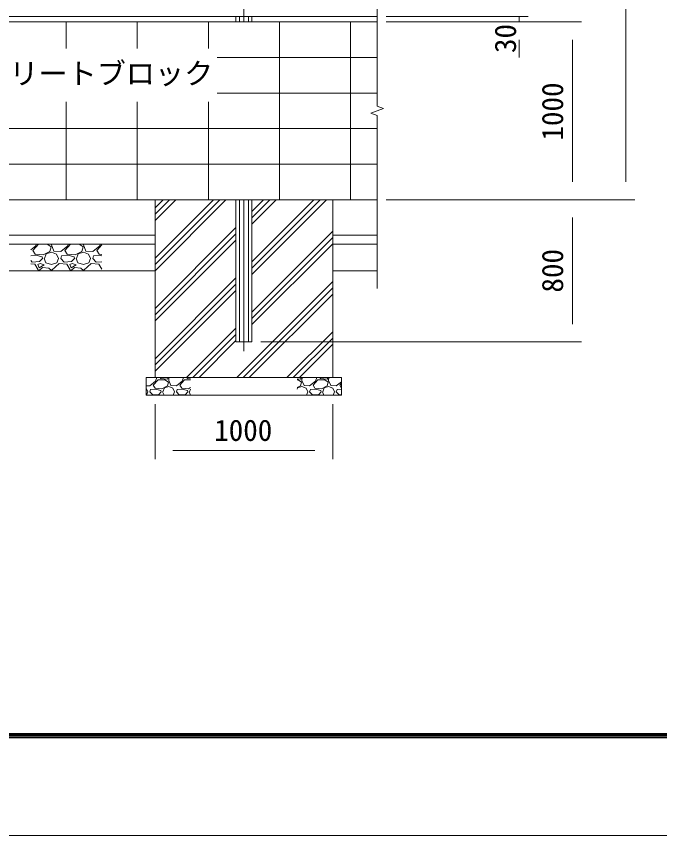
# Model space of a CAD drawing. Units: millimetres, scale not verified. Extents: x -10500 to 10500, y -7425 to 7425.
# Drawn here: x -6204 to -2583, y -7425 to -2816 of the extents above; entities that cross this region are included whole.
import ezdxf
from ezdxf.enums import TextEntityAlignment as Align

# ---------------------------------------------------------------- set-up
doc = ezdxf.new("R2010")
doc.units = ezdxf.units.MM
doc.header["$LTSCALE"] = 50
doc.linetypes.add('USER1', pattern=[50.8, 31.75, -6.35, 6.35, -6.35])
for name, color, linetype, lineweight in [('0-0_D-DCR-HCH', 7, 'Continuous', 9), ('0-1_D-STR1', 1, 'Continuous', 18), ('0-2_D-STR-DIM', 7, 'Continuous', 9), ('0-4_D-STR4', 7, 'Continuous', 9), ('0-5_D-BGD', 7, 'Continuous', 9), ('0-7_D-BMK', 2, 'USER1', 13), ('0-8_D-STR-TXT', 7, 'Continuous', 9), ('0-B_D-TTL', 7, 'Continuous', 9)]:
    doc.layers.add(name, color=color, linetype=linetype, lineweight=lineweight)
doc.styles.add('ＭＳ ゴシック', font='')
doc.styles.get('ＭＳ ゴシック').set_extended_font_data('MS Gothic')

msp = doc.modelspace()

# ---------------------------------------------------------------- linework, layer by layer
at = {"layer": '0-0_D-DCR-HCH'}
for p, q in [((-5422.99, -3964.12), (-5306.8, -3847.93)), ((-5422.99, -4246.97), (-5023.95, -3847.93)), ((-5422.99, -3928.77), (-5342.15, -3847.93)), ((-5422.99, -4211.61), (-5059.31, -3847.93)), ((-5422.99, -3893.41), (-5377.51, -3847.93)), ((-5422.99, -4176.26), (-5094.66, -3847.93)), ((-4877.99, -3984.81), (-4741.11, -3847.93)), ((-4877.99, -4267.65), (-4458.27, -3847.93)), ((-4877.99, -3949.45), (-4776.47, -3847.93)), ((-4877.99, -4232.3), (-4493.62, -3847.93)), ((-4877.99, -3914.1), (-4811.82, -3847.93)), ((-4877.99, -4196.94), (-4528.98, -3847.93)), ((-5422.99, -4459.1), (-4967.99, -4004.1)), ((-5422.99, -4494.45), (-4967.99, -4039.45)), ((-4877.99, -4479.78), (-4422.99, -4024.78)), ((-6110.82, -4132.93), (-6079.32, -4097.93)), ((-6094.62, -4107.73), (-6091.49, -4097.93)), ((-6030.18, -4097.93), (-6008.22, -4113.13)), ((-6006.21, -4097.93), (-6006.42, -4102.33)), ((-5930.82, -4132.93), (-5899.32, -4097.93)), ((-5914.62, -4107.73), (-5911.49, -4097.93)), ((-5850.18, -4097.93), (-5828.22, -4113.13)), ((-5826.21, -4097.93), (-5826.42, -4102.33)), ((-5734.62, -4107.73), (-5731.49, -4097.93)), ((-5422.99, -4529.81), (-4967.99, -4074.81)), ((-4877.99, -4515.14), (-4422.99, -4060.14)), ((-4877.99, -4550.49), (-4422.99, -4095.49)), ((-6122.99, -4129.65), (-6094.62, -4107.73)), ((-6098.22, -4154.53), (-6110.82, -4132.93)), ((-6015.42, -4138.33), (-6053.22, -4158.13)), ((-6035.22, -4152.73), (-6006.42, -4143.73)), ((-6008.22, -4113.13), (-6015.42, -4138.33)), ((-6006.42, -4102.33), (-5992.02, -4136.53)), ((-6006.42, -4143.73), (-5977.62, -4154.53)), ((-5992.02, -4136.53), (-5954.22, -4138.33)), ((-5954.22, -4138.33), (-5914.62, -4107.73)), ((-5918.22, -4154.53), (-5930.82, -4132.93)), ((-5835.42, -4138.33), (-5873.22, -4158.13)), ((-5855.22, -4152.73), (-5826.42, -4143.73)), ((-5828.22, -4113.13), (-5835.42, -4138.33)), ((-5826.42, -4102.33), (-5812.02, -4136.53)), ((-5826.42, -4143.73), (-5797.62, -4154.53)), ((-5812.02, -4136.53), (-5774.22, -4138.33)), ((-5774.22, -4138.33), (-5734.62, -4107.73)), ((-5750.82, -4132.93), (-5722.99, -4102)), ((-5738.22, -4154.53), (-5750.82, -4132.93)), ((-6094.62, -4159.93), (-6122.99, -4162.92)), ((-6114.42, -4199.53), (-6122.99, -4190.19)), ((-6053.22, -4158.13), (-6098.22, -4154.53)), ((-6058.62, -4168.93), (-6094.62, -4159.93)), ((-6056.82, -4177.93), (-6073.02, -4195.93)), ((-6056.82, -4177.93), (-6058.62, -4168.93)), ((-6047.82, -4177.93), (-6037.02, -4203.13)), ((-6046.02, -4177.93), (-6035.22, -4152.73)), ((-5977.62, -4154.53), (-5966.82, -4177.93)), ((-5975.82, -4203.13), (-5966.82, -4177.93)), ((-5954.22, -4177.93), (-5948.82, -4163.53)), ((-5934.42, -4199.53), (-5954.22, -4177.93)), ((-5914.62, -4159.93), (-5948.82, -4163.53)), ((-5873.22, -4158.13), (-5918.22, -4154.53)), ((-5878.62, -4168.93), (-5914.62, -4159.93)), ((-5876.82, -4177.93), (-5893.02, -4195.93)), ((-5876.82, -4177.93), (-5878.62, -4168.93)), ((-5867.82, -4177.93), (-5857.02, -4203.13)), ((-5866.02, -4177.93), (-5855.22, -4152.73)), ((-5797.62, -4154.53), (-5786.82, -4177.93)), ((-5795.82, -4203.13), (-5786.82, -4177.93)), ((-5774.22, -4177.93), (-5768.82, -4163.53)), ((-5754.42, -4199.53), (-5774.22, -4177.93)), ((-5734.62, -4159.93), (-5768.82, -4163.53)), ((-5722.99, -4155.75), (-5738.22, -4154.53)), ((-5722.99, -4162.84), (-5734.62, -4159.93)), ((-6100.02, -4210.33), (-6122.99, -4208.42)), ((-6073.02, -4195.93), (-6114.42, -4199.53)), ((-6080.22, -4242.73), (-6100.02, -4210.33)), ((-6069.42, -4206.73), (-6082.02, -4212.13)), ((-6082.02, -4212.13), (-6074.82, -4230.13)), ((-6074.82, -4230.13), (-6047.82, -4213.93)), ((-6056.82, -4228.33), (-6074.82, -4246.33)), ((-6047.82, -4213.93), (-6069.42, -4206.73)), ((-6020.82, -4233.73), (-6056.82, -4228.33)), ((-6037.02, -4203.13), (-6006.42, -4212.13)), ((-6006.42, -4246.33), (-6020.82, -4233.73)), ((-6006.42, -4212.13), (-5975.82, -4203.13)), ((-5963.22, -4206.73), (-6004.62, -4244.53)), ((-5920.02, -4210.33), (-5963.22, -4206.73)), ((-5893.02, -4195.93), (-5934.42, -4199.53)), ((-5900.22, -4242.73), (-5920.02, -4210.33)), ((-5889.42, -4206.73), (-5902.02, -4212.13)), ((-5902.02, -4212.13), (-5894.82, -4230.13)), ((-5894.82, -4230.13), (-5867.82, -4213.93)), ((-5876.82, -4228.33), (-5894.82, -4246.33)), ((-5867.82, -4213.93), (-5889.42, -4206.73)), ((-5840.82, -4233.73), (-5876.82, -4228.33)), ((-5857.02, -4203.13), (-5826.42, -4212.13)), ((-5826.42, -4246.33), (-5840.82, -4233.73)), ((-5826.42, -4212.13), (-5795.82, -4203.13)), ((-5783.22, -4206.73), (-5824.62, -4244.53)), ((-5740.02, -4210.33), (-5783.22, -4206.73)), ((-5722.99, -4196.8), (-5754.42, -4199.53)), ((-5722.99, -4238.21), (-5740.02, -4210.33)), ((-6081.89, -4247.93), (-6080.22, -4242.73)), ((-6074.82, -4246.33), (-6073.76, -4247.93)), ((-6006.42, -4247.93), (-6006.42, -4246.33)), ((-6004.62, -4244.53), (-6004.79, -4247.93)), ((-5901.89, -4247.93), (-5900.22, -4242.73)), ((-5894.82, -4246.33), (-5893.76, -4247.93)), ((-5826.42, -4247.93), (-5826.42, -4246.33)), ((-5824.62, -4244.53), (-5824.79, -4247.93)), ((-5422.99, -4741.94), (-4967.99, -4286.94)), ((-5422.99, -4777.3), (-4967.99, -4322.3)), ((-4963.29, -4847.93), (-4422.99, -4307.63)), ((-5422.99, -4812.65), (-4967.99, -4357.65)), ((-4927.94, -4847.93), (-4422.99, -4342.98)), ((-4892.58, -4847.93), (-4422.99, -4378.34)), ((-5246.14, -4847.93), (-4967.99, -4569.78)), ((-5210.78, -4847.93), (-4967.99, -4605.14)), ((-4680.45, -4847.93), (-4422.99, -4590.47)), ((-5175.42, -4847.93), (-4967.99, -4640.49)), ((-4645.09, -4847.93), (-4422.99, -4625.82)), ((-4609.74, -4847.93), (-4422.99, -4661.18)), ((-5433.42, -4890.43), (-5406.42, -4860.43)), ((-5419.92, -4869.43), (-5413.04, -4847.93)), ((-5406.42, -4860.43), (-5367.42, -4860.43)), ((-5394.76, -4847.93), (-5391.42, -4852.93)), ((-5391.42, -4852.93), (-5353.92, -4857.43)), ((-5367.42, -4860.43), (-5347.92, -4873.93)), ((-5353.92, -4857.43), (-5348.65, -4847.93)), ((-5347.92, -4873.93), (-5353.92, -4894.93)), ((-5302.92, -4894.93), (-5269.92, -4869.43)), ((-5283.42, -4890.43), (-5256.42, -4860.43)), ((-5269.92, -4869.43), (-5263.04, -4847.93)), ((-5256.42, -4860.43), (-5222.99, -4860.43)), ((-5244.76, -4847.93), (-5241.42, -4852.93)), ((-5241.42, -4852.93), (-5222.99, -4855.14)), ((-4622.99, -4855.14), (-4603.92, -4857.43)), ((-4622.99, -4860.43), (-4617.42, -4860.43)), ((-4617.42, -4860.43), (-4597.92, -4873.93)), ((-4603.92, -4857.43), (-4598.65, -4847.93)), ((-4597.92, -4873.93), (-4603.92, -4894.93)), ((-4595.61, -4847.93), (-4596.42, -4864.93)), ((-4596.42, -4864.93), (-4584.42, -4893.43)), ((-4533.42, -4890.43), (-4506.42, -4860.43)), ((-4519.92, -4869.43), (-4513.04, -4847.93)), ((-4453.92, -4857.43), (-4448.65, -4847.93)), ((-4447.92, -4873.93), (-4453.92, -4894.93)), ((-4445.61, -4847.93), (-4446.42, -4864.93)), ((-4446.42, -4864.93), (-4434.42, -4893.43)), ((-4402.92, -4894.93), (-4372.99, -4871.8)), ((-4383.42, -4890.43), (-4372.99, -4878.83)), ((-5472.99, -4908.22), (-5472.42, -4908.43)), ((-5472.42, -4908.43), (-5463.42, -4927.93)), ((-5470.57, -4947.93), (-5463.42, -4927.93)), ((-5452.92, -4927.93), (-5448.42, -4915.93)), ((-5436.42, -4945.93), (-5452.92, -4927.93)), ((-5419.92, -4912.93), (-5448.42, -4915.93)), ((-5422.92, -4908.43), (-5433.42, -4890.43)), ((-5385.42, -4911.43), (-5422.92, -4908.43)), ((-5389.92, -4920.43), (-5419.92, -4912.93)), ((-5388.42, -4927.93), (-5401.92, -4942.93)), ((-5388.42, -4927.93), (-5389.92, -4920.43)), ((-5353.92, -4894.93), (-5385.42, -4911.43)), ((-5380.92, -4927.93), (-5372.35, -4947.93)), ((-5379.42, -4927.93), (-5370.42, -4906.93)), ((-5370.42, -4906.93), (-5346.42, -4899.43)), ((-5346.42, -4899.43), (-5322.42, -4908.43)), ((-5334.42, -4893.43), (-5302.92, -4894.93)), ((-5322.42, -4908.43), (-5313.42, -4927.93)), ((-5320.57, -4947.93), (-5313.42, -4927.93)), ((-5302.92, -4927.93), (-5298.42, -4915.93)), ((-5286.42, -4945.93), (-5302.92, -4927.93)), ((-5269.92, -4912.93), (-5298.42, -4915.93)), ((-5272.92, -4908.43), (-5283.42, -4890.43)), ((-5235.42, -4911.43), (-5272.92, -4908.43)), ((-5239.92, -4920.43), (-5269.92, -4912.93)), ((-5238.42, -4927.93), (-5251.92, -4942.93)), ((-5238.42, -4927.93), (-5239.92, -4920.43)), ((-5222.99, -4904.92), (-5235.42, -4911.43)), ((-5230.92, -4927.93), (-5222.99, -4946.45)), ((-5229.42, -4927.93), (-5222.99, -4912.91)), ((-4603.92, -4894.93), (-4622.99, -4904.92)), ((-4622.99, -4912.91), (-4620.42, -4906.93)), ((-4620.42, -4906.93), (-4596.42, -4899.43)), ((-4596.42, -4899.43), (-4572.42, -4908.43)), ((-4572.42, -4908.43), (-4563.42, -4927.93)), ((-4570.57, -4947.93), (-4563.42, -4927.93)), ((-4552.92, -4927.93), (-4548.42, -4915.93)), ((-4536.42, -4945.93), (-4552.92, -4927.93)), ((-4519.92, -4912.93), (-4548.42, -4915.93)), ((-4522.92, -4908.43), (-4533.42, -4890.43)), ((-4485.42, -4911.43), (-4522.92, -4908.43)), ((-4489.92, -4920.43), (-4519.92, -4912.93)), ((-4488.42, -4927.93), (-4501.92, -4942.93)), ((-4488.42, -4927.93), (-4489.92, -4920.43)), ((-4453.92, -4894.93), (-4485.42, -4911.43)), ((-4480.92, -4927.93), (-4472.35, -4947.93)), ((-4479.42, -4927.93), (-4470.42, -4906.93)), ((-4470.42, -4906.93), (-4446.42, -4899.43)), ((-4446.42, -4899.43), (-4422.42, -4908.43)), ((-4434.42, -4893.43), (-4402.92, -4894.93)), ((-4422.42, -4908.43), (-4413.42, -4927.93)), ((-4420.57, -4947.93), (-4413.42, -4927.93)), ((-4402.92, -4927.93), (-4398.42, -4915.93)), ((-4386.42, -4945.93), (-4402.92, -4927.93)), ((-4372.99, -4913.25), (-4398.42, -4915.93)), ((-4372.99, -4908.32), (-4383.42, -4890.43)), ((-5401.92, -4942.93), (-5436.42, -4945.93)), ((-5251.92, -4942.93), (-5286.42, -4945.93)), ((-4622.99, -4946.45), (-4622.35, -4947.93)), ((-4501.92, -4942.93), (-4536.42, -4945.93)), ((-4372.99, -4944.76), (-4386.42, -4945.93))]:
    msp.add_line(p, q, dxfattribs=at)
for points in [[(-5472.99, -4893.98), (-5452.92, -4894.93), (-5419.92, -4869.43)], [(-5345.61, -4847.93), (-5346.42, -4864.93), (-5334.42, -4893.43)], [(-4584.42, -4893.43), (-4552.92, -4894.93), (-4519.92, -4869.43)], [(-4506.42, -4860.43), (-4467.42, -4860.43), (-4447.92, -4873.93)], [(-4494.76, -4847.93), (-4491.42, -4852.93), (-4453.92, -4857.43)]]:
    msp.add_lwpolyline(points, dxfattribs=at)
at = {"layer": '0-1_D-STR1'}
for p, q in [((-8967.99, -2817.93), (-4172.99, -2817.93)), ((-4967.99, -2817.93), (-4967.99, -2847.93)), ((-4947.99, -2817.93), (-4947.99, -2847.93)), ((-4897.99, -2847.93), (-4897.99, -2817.93)), ((-4877.99, -2847.93), (-4877.99, -2817.93)), ((-4947.99, -3847.93), (-4947.99, -4647.93)), ((-4897.99, -4647.93), (-4897.99, -3847.93)), ((-4877.99, -4647.93), (-4877.99, -3847.93))]:
    msp.add_line(p, q, dxfattribs=at)
msp.add_lwpolyline([(-4967.99, -3847.93), (-4967.99, -4647.93), (-4877.99, -4647.93)], dxfattribs=at)
at = {"layer": '0-2_D-STR-DIM'}
for p, q in [((-2772.99, -3747.93), (-2772.99, 3082.07)), ((-4172.99, -1343.58), (-4172.99, -3322.28)), ((-4122.99, -2817.93), (-3622.99, -2817.93)), ((-4122.99, -2817.93), (-3322.99, -2817.93)), ((-4122.99, -2817.93), (-3322.99, -2817.93)), ((-4122.99, -2847.93), (-3322.99, -2847.93)), ((-4122.99, -2847.93), (-3022.99, -2847.93)), ((-4122.99, -2847.93), (-3022.99, -2847.93)), ((-3372.99, -2817.93), (-3372.99, -2847.93)), ((-3372.99, -2947.93), (-3372.99, -3047.93)), ((-3072.99, -2947.93), (-3072.99, -3747.93)), ((-4208.23, -3360.76), (-4137.75, -3335.1)), ((-4172.99, -3373.58), (-4208.23, -3360.76)), ((-4137.75, -3335.1), (-4172.99, -3322.28)), ((-4172.99, -3373.58), (-4172.99, -4347.93)), ((-4122.99, -3847.93), (-3022.99, -3847.93)), ((-4122.99, -3847.93), (-2722.99, -3847.93)), ((-4122.99, -3847.93), (-3022.99, -3847.93)), ((-3072.99, -3947.93), (-3072.99, -4547.93)), ((-4827.99, -4647.93), (-3022.99, -4647.93)), ((-5422.99, -4997.93), (-5422.99, -5307.63)), ((-4422.99, -4997.93), (-4422.99, -5307.63)), ((-5322.99, -5257.63), (-4522.99, -5257.63))]:
    msp.add_line(p, q, dxfattribs=at)
at = {"layer": '0-4_D-STR4'}
for p, q in [((-9122.99, -2847.93), (-4172.99, -2847.93)), ((-5922.99, -2997.93), (-5922.99, -2847.93)), ((-5522.99, -2997.93), (-5522.99, -2847.93)), ((-5122.99, -2997.93), (-5122.99, -2847.93)), ((-4722.99, -3847.93), (-4722.99, -2847.93)), ((-4322.99, -3847.93), (-4322.99, -2847.93)), ((-5072.99, -3047.93), (-4172.99, -3047.93)), ((-5072.99, -3247.93), (-4172.99, -3247.93)), ((-5922.99, -3847.93), (-5922.99, -3297.93)), ((-5522.99, -3847.93), (-5522.99, -3297.93)), ((-5122.99, -3847.93), (-5122.99, -3297.93)), ((-9122.99, -3447.93), (-4172.99, -3447.93)), ((-9122.99, -3647.93), (-4172.99, -3647.93)), ((-5422.99, -4847.93), (-5422.99, -3847.93)), ((-4422.99, -4847.93), (-4422.99, -3847.93)), ((-6422.99, -4047.93), (-5422.99, -4047.93)), ((-4422.99, -4047.93), (-4172.99, -4047.93)), ((-6422.99, -4097.93), (-5422.99, -4097.93)), ((-4422.99, -4097.93), (-4172.99, -4097.93)), ((-6422.99, -4247.93), (-5422.99, -4247.93)), ((-4422.99, -4247.93), (-4172.99, -4247.93)), ((-4372.99, -4847.93), (-5472.99, -4847.93)), ((-5472.99, -4847.93), (-5472.99, -4947.93)), ((-4372.99, -4847.93), (-4372.99, -4947.93)), ((-4372.99, -4947.93), (-5472.99, -4947.93))]:
    msp.add_line(p, q, dxfattribs=at)
at = {"layer": '0-5_D-BGD'}
msp.add_line((-9422.99, -3847.93), (-4172.99, -3847.93), dxfattribs=at)
at = {"layer": '0-7_D-BMK'}
for p, q in [((-4922.99, -2847.93), (-4922.99, 3322.24)), ((-4922.99, -4698.93), (-4922.99, -3847.93))]:
    msp.add_line(p, q, dxfattribs=at)
at = {"layer": '0-B_D-TTL', "color": 2, "lineweight": 18}
msp.add_lwpolyline([(-10500, 7425), (10500, 7425), (10500, -7425), (-10500, -7425)], close=True, dxfattribs=at)
at = {"layer": '0-B_D-TTL'}
for points in [[(-9825, 6875), (9825, 6875), (9825, -6875), (-9825, -6875)], [(-9818.75, 6868.75), (9818.75, 6868.75), (9818.75, -6868.75), (-9818.75, -6868.75)], [(-9812.5, 6862.5), (9812.5, 6862.5), (9812.5, -6862.5), (-9812.5, -6862.5)], [(-9806.25, 6856.25), (9806.25, 6856.25), (9806.25, -6856.25), (-9806.25, -6856.25)], [(-9800, 6850), (9800, 6850), (9800, -6850), (-9800, -6850)]]:
    msp.add_lwpolyline(points, close=True, dxfattribs=at)

# ---------------------------------------------------------------- texts
at = {"layer": '0-2_D-STR-DIM', "style": 'ＭＳ ゴシック'}
for s, p in [('30', (-3355.18, -3022.69)), ('1000', (-3089.86, -3515.18)), ('800', (-3089.86, -4370.12))]:
    msp.add_text(s, height=120.2, rotation=90, dxfattribs=at).set_placement(p, align=Align.BOTTOM_LEFT)
msp.add_text('1000', height=120.2, dxfattribs=at).set_placement((-5090.24, -5240.76), align=Align.BOTTOM_LEFT)
at = {"layer": '0-8_D-STR-TXT', "style": 'ＭＳ ゴシック'}
msp.add_text('コンクリートブロック', height=120.2, dxfattribs=at).set_placement((-6735.17, -3233.56), align=Align.BOTTOM_LEFT)

doc.saveas('drawing.dxf')
